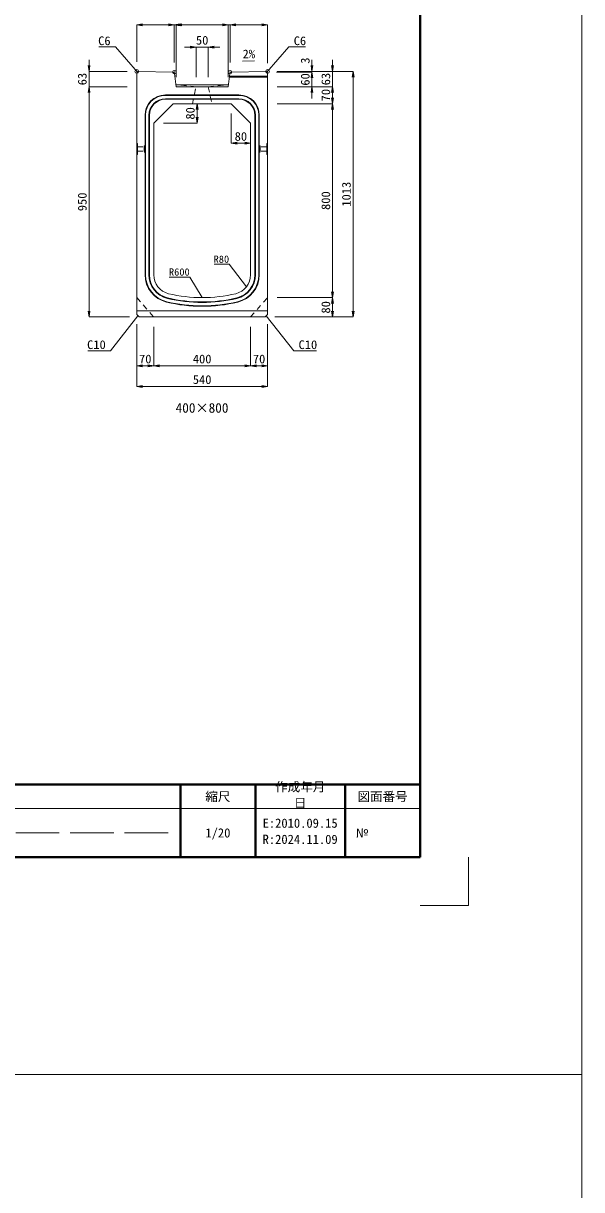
# Model space of a CAD drawing. Units: millimetres at full size. Extents: x -1267 to 18002, y -8037 to 14483.
# Drawn here: x 15696 to 18002, y 6168 to 10980 of the extents above; entities that cross this region are included whole.
import ezdxf
from ezdxf.enums import TextEntityAlignment as Align

# ---------------------------------------------------------------- set-up
doc = ezdxf.new("R2010")
doc.units = ezdxf.units.MM
doc.header["$LTSCALE"] = 30
doc.header["$PDMODE"] = 32
doc.header["$PDSIZE"] = 15
doc.linetypes.add('DASHED', pattern=[7.5, 6, -1.5])
doc.linetypes.add('USER1', pattern=[1.35, 0.75, -0.6])
for name, color, linetype, lineweight in [('0_2', 5, 'Continuous', 13), ('Defpoints_3', 1, 'Continuous', 13), ('インサート', 3, 'USER1', 9), ('図枠', 7, 'Continuous', 5), ('寸法線', 7, 'Continuous', 13), ('引出線', 4, 'Continuous', 13), ('排水孔', 30, 'USER1', 9), ('本体', 2, 'Continuous', 13), ('目地', 132, 'Continuous', 5), ('補助線', 8, 'Continuous', 13)]:
    doc.layers.add(name, color=color, linetype=linetype, lineweight=lineweight)
doc.layers.add('文字', color=7, linetype='Continuous')
doc.styles.add('ＭＳ ゴシック', font='')
doc.styles.add('ＭＳ 明朝', font='')
doc.styles.get('ＭＳ ゴシック').set_extended_font_data('MS Gothic')
doc.styles.get('ＭＳ 明朝').set_extended_font_data('MS Mincho')

# ---------------------------------------------------------------- blocks, each defined once
blk = doc.blocks.new('open_arrow')
at = {"color": 0, "linetype": 'Continuous', "lineweight": -2}
blk.add_lwpolyline([(7.5, 1.25), (0, 0), (7.5, -1.25)], dxfattribs=at)

msp = doc.modelspace()

# ---------------------------------------------------------------- linework, layer by layer
at = {"layer": '0_2'}
for p, q in [((18001.66, 14483.45), (18001.66, -8037.05)), ((-1267.22, 6643.28), (18001.66, 6643.28))]:
    msp.add_line(p, q, dxfattribs=at)
at = {"layer": 'Defpoints_3'}
for p in [(17534.44, 7540.17), (17334.44, 7340.17)]:
    msp.add_line(p, (17534.44, 7340.17), dxfattribs=at)
at = {"layer": 'インサート'}
for p, q in [((16167.64, 10469.83), (16194.64, 10469.83)), ((16167.64, 10469.83), (16167.64, 10452.83)), ((16167.64, 10452.83), (16194.64, 10452.83)), ((16197.64, 10473.83), (16194.64, 10473.83)), ((16194.64, 10473.83), (16194.64, 10448.83)), ((16194.64, 10448.83), (16197.64, 10448.83)), ((16197.64, 10448.83), (16197.64, 10473.83)), ((16671.24, 10473.83), (16674.24, 10473.83)), ((16671.24, 10448.83), (16671.24, 10473.83)), ((16674.24, 10448.83), (16671.24, 10448.83)), ((16674.24, 10473.83), (16674.24, 10448.83)), ((16701.24, 10469.83), (16674.24, 10469.83)), ((16701.24, 10452.83), (16674.24, 10452.83)), ((16701.24, 10469.83), (16701.24, 10452.83))]:
    msp.add_line(p, q, dxfattribs=at)
at = {"layer": '図枠', "lineweight": 40}
for p, q in [((17334.44, 7540.17), (17334.44, 13080.17)), ((9534.44, 7840.17), (17334.44, 7840.17)), ((16344.44, 7540.17), (16344.44, 7840.17)), ((16654.44, 7540.17), (16654.44, 7840.17)), ((17024.44, 7540.17), (17024.44, 7840.17)), ((9534.44, 7540.17), (17334.44, 7540.17))]:
    msp.add_line(p, q, dxfattribs=at)
at = {"layer": '図枠', "lineweight": 13}
msp.add_line((17334.44, 7740.17), (14059.44, 7740.17), dxfattribs=at)
at = {"layer": '図枠', "linetype": 'DASHED', "lineweight": 9}
msp.add_line((16294.44, 7640.17), (14509.44, 7640.17), dxfattribs=at)
at = {"layer": '寸法線'}
for p, q in [((16164.44, 10973.07), (16367.44, 10973.07)), ((16164.44, 10821.33), (16164.44, 10973.07)), ((16271.44, 10973.07), (16374.94, 10973.07)), ((16319.44, 10818.33), (16319.44, 10973.07)), ((16319.44, 10818.33), (16319.44, 10973.07)), ((16326.94, 10758.33), (16326.94, 10973.07)), ((16326.94, 10973.07), (16541.94, 10973.07)), ((16326.94, 10758.33), (16326.94, 10973.07)), ((16493.94, 10973.07), (16597.44, 10973.07)), ((16541.94, 10758.33), (16541.94, 10973.07)), ((16541.94, 10758.33), (16541.94, 10973.07)), ((16549.44, 10818.33), (16549.44, 10973.07)), ((16549.44, 10973.07), (16704.44, 10973.07)), ((16549.44, 10818.33), (16549.44, 10973.07)), ((16704.44, 10815.33), (16704.44, 10973.07)), ((16361.44, 10881.89), (16507.44, 10881.89)), ((16409.44, 10758.33), (16409.44, 10881.89)), ((16459.44, 10758.33), (16459.44, 10881.89)), ((15967.31, 10670.33), (15967.31, 10829.33)), ((16887.95, 10730.33), (16887.95, 10829.33)), ((16972.95, 10670.33), (16972.95, 10829.33)), ((16124.44, 10781.33), (15967.31, 10781.33)), ((16741.38, 10778.33), (16887.95, 10778.33)), ((16741.38, 10778.33), (16887.95, 10778.33)), ((16744.44, 10781.33), (16972.95, 10781.33)), ((16744.44, 10781.33), (17057.95, 10781.33)), ((16744.44, 10781.33), (16887.95, 10781.33)), ((16887.95, 10670.33), (16887.95, 10778.33)), ((17057.95, 9768.33), (17057.95, 10781.33)), ((15967.31, 9768.33), (15967.31, 10718.33)), ((16124.44, 10718.33), (15967.31, 10718.33)), ((16124.44, 10718.33), (15967.31, 10718.33)), ((16744.44, 10718.33), (16972.95, 10718.33)), ((16744.44, 10718.33), (16972.95, 10718.33)), ((16744.44, 10718.33), (16887.95, 10718.33)), ((16972.95, 10648.33), (16972.95, 10718.33)), ((16413.29, 10568.33), (16413.29, 10648.33)), ((16744.44, 10648.33), (16972.95, 10648.33)), ((16744.44, 10648.33), (16972.95, 10648.33)), ((16972.95, 9848.33), (16972.95, 10648.33)), ((16554.44, 10608.33), (16554.44, 10485.25)), ((16274.44, 10568.33), (16413.29, 10568.33)), ((16554.44, 10485.25), (16634.44, 10485.25)), ((16744.44, 9848.33), (16972.95, 9848.33)), ((16744.44, 9848.33), (16972.95, 9848.33)), ((16972.95, 9768.33), (16972.95, 9848.33)), ((16134.44, 9768.33), (15967.31, 9768.33)), ((16734.44, 9768.33), (17057.95, 9768.33)), ((16734.44, 9768.33), (16972.95, 9768.33)), ((16164.44, 9738.33), (16164.44, 9567.18)), ((16164.44, 9738.33), (16164.44, 9482.18)), ((16234.44, 9728.33), (16234.44, 9567.18)), ((16234.44, 9728.33), (16234.44, 9567.18)), ((16634.44, 9728.33), (16634.44, 9567.18)), ((16634.44, 9728.33), (16634.44, 9567.18)), ((16704.44, 9738.33), (16704.44, 9567.18)), ((16704.44, 9738.33), (16704.44, 9482.18)), ((16164.44, 9567.18), (16234.44, 9567.18)), ((16234.44, 9567.18), (16634.44, 9567.18)), ((16634.44, 9567.18), (16704.44, 9567.18)), ((16164.44, 9482.18), (16704.44, 9482.18))]:
    msp.add_line(p, q, dxfattribs=at)
at = {"layer": '引出線'}
for points in [[(16167.44, 10778.28), (16076.41, 10882.59), (16008.06, 10882.59)], [(16701.44, 10778.28), (16792.47, 10882.59), (16860.81, 10882.59)], [(16601.85, 10824.27), (16650.56, 10825.25), (16601.82, 10824.27)], [(16617.2, 9892.76), (16545.94, 9985.86), (16483.71, 9985.86)], [(16434.44, 9848.33), (16383.07, 9933.08), (16298.9, 9933.08)], [(16169.44, 9773.33), (16056.46, 9628.9), (15961.79, 9628.9)], [(16699.44, 9773.33), (16812.42, 9628.9), (16907.09, 9628.9)]]:
    msp.add_lwpolyline(points, dxfattribs=at)
at = {"layer": '排水孔'}
for p, q in [((16409.44, 10718.33), (16325.94, 10726.33)), ((16394.44, 10648.33), (16409.44, 10718.33)), ((16459.44, 10718.33), (16542.94, 10726.33)), ((16459.44, 10718.33), (16474.44, 10648.33))]:
    msp.add_line(p, q, dxfattribs=at)
at = {"layer": '本体'}
for p, q in [((16170.44, 10781.22), (16164.44, 10775.33)), ((16170.44, 10781.22), (16314.25, 10778.43)), ((16698.44, 10781.22), (16554.63, 10778.43)), ((16698.44, 10781.22), (16704.44, 10775.33)), ((16164.44, 9778.33), (16164.44, 10775.33)), ((16704.44, 9778.33), (16704.44, 10775.33)), ((16326.94, 10718.33), (16541.94, 10718.33)), ((16234.44, 10568.33), (16314.44, 10648.33)), ((16314.44, 10648.33), (16554.44, 10648.33)), ((16554.44, 10648.33), (16634.44, 10568.33)), ((16234.44, 9942.37), (16234.44, 10568.33)), ((16634.44, 10568.33), (16634.44, 9942.37)), ((16174.44, 9768.33), (16164.44, 9778.33)), ((16174.44, 9768.33), (16694.44, 9768.33)), ((16694.44, 9768.33), (16704.44, 9778.33))]:
    msp.add_line(p, q, dxfattribs=at)
at = {"layer": '本体', "lineweight": 20}
for p, q in [((16320.08, 10773.18), (16326.94, 10718.33)), ((16548.79, 10773.18), (16541.94, 10718.33))]:
    msp.add_line(p, q, dxfattribs=at)
at = {"layer": '本体', "lineweight": 9}
for p, q in [((16325.94, 10726.33), (16542.94, 10726.33)), ((16164.44, 10485.83), (16167.64, 10483.83)), ((16167.64, 10483.83), (16167.64, 10438.83)), ((16704.44, 10485.83), (16701.24, 10483.83)), ((16701.24, 10483.83), (16701.24, 10438.83)), ((16167.64, 10438.83), (16164.44, 10436.83)), ((16701.24, 10438.83), (16704.44, 10436.83)), ((16164.44, 9793.33), (16704.44, 9793.33))]:
    msp.add_line(p, q, dxfattribs=at)
at = {"layer": '本体', "linetype": 'USER1', "lineweight": 9}
for p, q in [((16164.44, 9848.33), (16234.44, 9768.33)), ((16634.44, 9768.33), (16704.44, 9848.33))]:
    msp.add_line(p, q, dxfattribs=at)
at = {"layer": '本体'}
for centre, radius, start, end in [((16314.13, 10772.44), 6, 7.12502, 88.89119), ((16554.75, 10772.44), 6, 91.10881, 172.87498), ((16314.44, 9942.37), 80, 180, 256.65764), ((16554.44, 9942.37), 80, 283.34236, 0), ((16434.44, 10448.33), 600, 256.65764, 283.34236)]:
    msp.add_arc(centre, radius, start, end, dxfattribs=at)
at = {"layer": '目地'}
for p, q in [((16704.44, 10757.33), (16546.81, 10757.33)), ((16704.44, 10761.33), (16547.31, 10761.33)), ((16586.44, 10684.33), (16282.44, 10684.33)), ((16586.44, 10682.33), (16282.44, 10682.33)), ((16586.44, 10668.33), (16282.44, 10668.33)), ((16586.44, 10666.33), (16282.44, 10666.33)), ((16198.44, 10600.33), (16198.44, 9942.37)), ((16200.44, 10600.33), (16200.44, 9942.37)), ((16214.44, 10600.33), (16214.44, 9942.37)), ((16216.44, 10600.33), (16216.44, 9942.37)), ((16652.44, 9942.37), (16652.44, 10600.33)), ((16654.44, 9942.37), (16654.44, 10600.33)), ((16668.44, 9942.37), (16668.44, 10600.33)), ((16670.44, 9942.37), (16670.44, 10600.33))]:
    msp.add_line(p, q, dxfattribs=at)
for centre, radius, start, end in [((16282.44, 10600.33), 84, 90, 180), ((16282.44, 10600.33), 82, 90, 180), ((16586.44, 10600.33), 84, 0, 90), ((16586.44, 10600.33), 82, 0, 90), ((16282.44, 10600.33), 68, 90, 180), ((16282.44, 10600.33), 66, 90, 180), ((16586.44, 10600.33), 68, 0, 90), ((16586.44, 10600.33), 66, 0, 90), ((16314.44, 9942.37), 116, 180, 256.65764), ((16314.44, 9942.37), 114, 180, 256.65764), ((16314.44, 9942.37), 100, 180, 256.65764), ((16314.44, 9942.37), 98, 180, 256.65764), ((16554.44, 9942.37), 98, 283.34236, 0), ((16554.44, 9942.37), 100, 283.34236, 0), ((16554.44, 9942.37), 114, 283.34236, 0), ((16554.44, 9942.37), 116, 283.34236, 0), ((16434.44, 10448.33), 636, 256.65764, 283.34236), ((16434.44, 10448.33), 634, 256.65764, 283.34236), ((16434.44, 10448.33), 620, 256.65764, 283.34236), ((16434.44, 10448.33), 618, 256.65764, 283.34236)]:
    msp.add_arc(centre, radius, start, end, dxfattribs=at)
at = {"layer": '補助線'}
for p in [(16164.44, 10781.33), (16319.44, 10778.33), (16549.44, 10778.33), (16704.44, 10781.33)]:
    msp.add_point(p, dxfattribs=at)

# ---------------------------------------------------------------- block references
at = {"layer": '寸法線', "xscale": 3.2, "yscale": 3.2}
for p in [(16164.44, 10973.07), (16319.44, 10973.07), (16326.94, 10973.07), (16326.94, 10973.07), (16549.44, 10973.07), (16549.44, 10973.07), (16459.44, 10881.89), (16554.44, 10485.25), (16164.44, 9567.18), (16234.44, 9567.18), (16634.44, 9567.18), (16164.44, 9482.18)]:
    msp.add_blockref('open_arrow', p, dxfattribs=at)
for p, rotation in [((16319.44, 10973.07), 180), ((16541.94, 10973.07), 180), ((16541.94, 10973.07), 180), ((16704.44, 10973.07), 180), ((16409.44, 10881.89), 180), ((15967.31, 10781.33), 90), ((16887.95, 10781.33), 90), ((16887.95, 10778.33), 270), ((16887.95, 10778.33), 270), ((16972.95, 10781.33), 90), ((17057.95, 10781.33), 270), ((15967.31, 10718.33), 270), ((15967.31, 10718.33), 270), ((16887.95, 10718.33), 270), ((16972.95, 10718.33), 270), ((16972.95, 10718.33), 270), ((16413.29, 10648.33), 270), ((16972.95, 10648.33), 90), ((16972.95, 10648.33), 270), ((16413.29, 10568.33), 90), ((16634.44, 10485.25), 180), ((16972.95, 9848.33), 90), ((16972.95, 9848.33), 270), ((15967.31, 9768.33), 90), ((16972.95, 9768.33), 90), ((17057.95, 9768.33), 90), ((16234.44, 9567.18), 180), ((16634.44, 9567.18), 180), ((16704.44, 9567.18), 180), ((16704.44, 9482.18), 180)]:
    msp.add_blockref('open_arrow', p, dxfattribs=dict(at, rotation=rotation))
at = {"layer": '引出線'}
for p, xscale, yscale, rotation in [((16167.44, 10778.28), 0.16, 0.16, 131.1), ((16601.85, 10824.27), 0.16, 0.16, 1.1), ((16701.44, 10778.28), 0.16, 0.16, 48.9), ((16617.2, 9892.76), 0.133, 0.133, 127.4), ((16434.44, 9848.33), 0.133, 0.133, 121.2), ((16169.44, 9773.33), 0.16, 0.16, 232), ((16699.44, 9773.33), 0.16, 0.16, 308)]:
    msp.add_blockref('open_arrow', p, dxfattribs=dict(at, xscale=xscale, yscale=yscale, rotation=rotation))

# ---------------------------------------------------------------- texts
at = {"layer": '図枠', "style": 'ＭＳ ゴシック'}
for s, p in [('作成年月', (16735.84, 7849.4)), ('日', (16813.54, 7782.74)), ('E:2010.09.15', (16684.04, 7699.4)), ('R:2024.11.09', (16684.04, 7632.74))]:
    msp.add_text(s, height=37.98, dxfattribs=at).set_placement(p, align=Align.TOP_LEFT)
for s, p in [('縮尺', (16499.44, 7790.17)), ('図面番号', (17179.44, 7790.17)), ('1/20', (16499.44, 7640.17))]:
    msp.add_text(s, height=37.98, dxfattribs=at).set_placement(p, align=Align.MIDDLE_CENTER)
msp.add_text('№', height=37.98, dxfattribs=at).set_placement((17068.79, 7640.17), align=Align.MIDDLE_LEFT)
at = {"layer": '寸法線', "style": 'ＭＳ 明朝', "width": 1.05}
for s, p in [('50', (16434.44, 10909.89)), ('80', (16594.44, 10513.25)), ('70', (16199.44, 9595.18)), ('400', (16434.44, 9595.18)), ('70', (16669.44, 9595.18)), ('540', (16434.44, 9510.18))]:
    msp.add_text(s, height=36.03, dxfattribs=at).set_placement(p, align=Align.MIDDLE_CENTER)
for s, p in [('3', (16859.95, 10825.9)), ('63', (15939.31, 10749.83)), ('60', (16859.95, 10748.33)), ('63', (16944.95, 10749.83)), ('70', (16944.95, 10683.33)), ('80', (16385.29, 10608.33)), ('1013', (17029.95, 10274.83)), ('950', (15939.31, 10243.33)), ('800', (16944.95, 10248.33)), ('80', (16944.95, 9808.33))]:
    msp.add_text(s, height=36.03, rotation=90, dxfattribs=at).set_placement(p, align=Align.MIDDLE_CENTER)
at = {"layer": '引出線', "style": 'ＭＳ 明朝', "width": 1.05}
for s, height, p in [('C6', 36.03, (16056.41, 10925.79)), ('R80', 30.02, (16545.94, 10021.86)), ('R600', 30.02, (16383.07, 9969.08)), ('C10', 36.03, (16036.46, 9672.1))]:
    msp.add_text(s, height=height, dxfattribs=at).set_placement(p, align=Align.TOP_RIGHT)
for s, p in [('C6', (16812.47, 10925.79)), ('C10', (16832.42, 9672.1))]:
    msp.add_text(s, height=36.03, dxfattribs=at).set_placement(p, align=Align.TOP_LEFT)
msp.add_text('2%', height=36.03, rotation=1.146, dxfattribs=at).set_placement((16600.88, 10871.17), align=Align.TOP_LEFT)
at = {"layer": '文字', "style": 'ＭＳ 明朝'}
msp.add_text('400×800', height=40.03, dxfattribs=at).set_placement((16433.96, 9393.36), align=Align.MIDDLE_CENTER)

doc.saveas('drawing.dxf')
